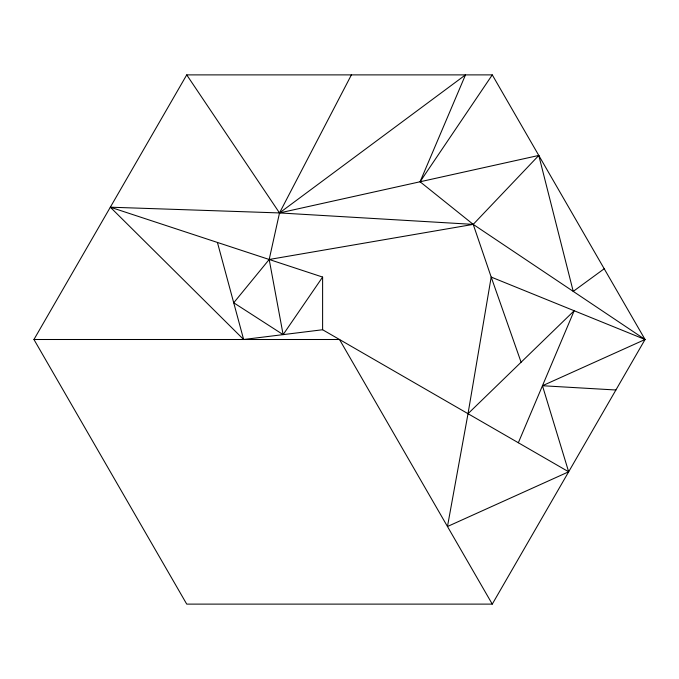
<?xml version="1.0" encoding="UTF-8"?>
<svg xmlns="http://www.w3.org/2000/svg" width="679" height="679" viewBox="0 0 679 679"><rect width="100%" height="100%" fill="white"/><g stroke="black" fill="none" stroke-linecap="round" stroke-linejoin="round"><path stroke-width="1.02" d="M468.018 413.698L491.189 277.066L473.221 224.384L420.072 181.768L465.488 74.885L279.51 212.934L110.338 207.197L243.642 339.5L322.61 329.748L568.663 471.803L447.469 526.514L468.018 413.698L574.179 310.744L518.34 442.75M351.399 74.885L279.51 212.934L269.19 259.488L283.126 334.628L233.729 302.783L269.19 259.488L473.221 224.384L538.786 155.449L573.237 291.393L604.208 268.765M33.95 339.5L186.725 74.885L492.275 74.885L645.05 339.5L492.275 604.115L186.725 604.115L33.95 339.5L339.5 339.5L492.275 604.115M420.072 181.768L492.275 74.885M283.126 334.628L322.61 277.066L110.338 207.197M568.663 471.803L542.462 385.731L645.05 339.5L473.221 224.384L279.51 212.934L186.725 74.885M279.51 212.934L538.786 155.449M542.462 385.731L615.895 390.001M645.05 339.5L491.189 277.066L521.099 362.221M217.424 242.445L243.642 339.5M322.61 277.066L322.61 329.748"/></g></svg>
